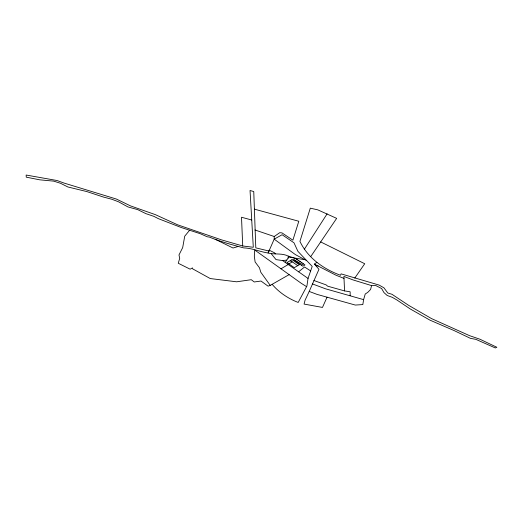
<?xml version="1.0" encoding="UTF-8"?>
<svg xmlns="http://www.w3.org/2000/svg" width="523" height="523" viewBox="0 0 523 523"><rect width="100%" height="100%" fill="white"/><g stroke="black" fill="none" stroke-linecap="round" stroke-linejoin="round"><path stroke-width="0.78" d="M350.149 295.711L350.162 291.788L344.565 290.912L327.653 286.179L326.13 284.885L313.878 280.491M254.302 209.128L298.81 221.255L292.887 240.175L282.008 232.905L279.746 232.683L274.222 236.507L274.189 239.155L268.109 253.001C259.866 251.785 252.125 248.131 243.796 247.902C232.166 244.895 220.556 241.639 209.35 237.076L207.232 236.788L200.302 233.722L181.148 227.485L158.345 218.647L153.86 216.345L145.884 213.639L137.706 209.631L127.939 206.918L118.577 201.813L111.889 199.276L103.351 197.027L86.923 191.601L67.853 186.966L60.511 183.279L53.699 181.135L39.709 179.82L26.255 177.166L26.15 175.042L57.072 180.527L64.048 183.07L116.354 199.041L130.469 205.872L155.364 214.639L177.539 224.779L221.562 239.88L242.718 245.98L253.295 247.281L250.04 190.49L253.76 191.562L255.793 247.856L268.966 251.047M288.088 258.153L288.304 256.139C281.936 252.857 274.712 254.786 268.109 253.001L269.325 250.236L274.621 252.871L275.346 253.864M306.53 260.539L295.475 254.662L274.189 239.155L282.093 234.729L293.991 242.796L297.901 251.328L312.205 266.416L308.04 278.426L306.916 286.042L298.188 302.451C288.304 298.64 278.994 292.449 272.137 284.316M310.819 256.473L336.655 218.366L317.762 209.841L310.289 208.167L299.934 241.378C307.759 257.989 323.632 269.11 340.525 275.268L341.094 273.862L379.083 285.068L383.934 287.807L387.765 293.011L391.962 294.279L408.764 305.419L431.495 318.579L469.634 335.694L480.009 339.25L496.85 347.279L495.327 347.958L475.858 339.349L470.425 338.348L454.101 330.569L429.913 320.122L410.189 308.923L396.905 299.986L392.23 297.299L387.151 295.462L383.974 292.599L381.6 288.513L375.86 285.584L371.565 285.597L370.611 289.441L367.734 292.39L365.231 294.004L363.609 299.64L362.825 304.582L355.3 305.059L317.056 294.39L309.211 291.442L305.066 300.215L304.079 304.079L322.469 307.432L327.045 297.201M309.211 291.442L318.958 269.325L314.539 264.193M304.249 249.406L327.123 213.809M285.198 262.383L288.82 257.087L304.203 259.591M354.751 278.125L364.727 263.736L320.684 241.92M189.614 230.244L184.724 236.206L182.684 247.595L178.984 254.963L179.709 258.355L178.251 263.259L190.124 269.175L192.497 267.907L192.542 268.789L210.233 278.55L236.631 281.805L251.256 279.7L254.25 281.969L260.997 281.041L268.057 286.146L270.241 285.395L289.121 274.634M271.339 253.858L276.026 259.611L282.623 260.572L298.6 271.803L304.582 266.992L310.642 270.927M316.86 262.402L314.264 264.063L335.975 275.203L344.003 278.399L344.565 290.912M280.975 268.815L288.225 264.507M288.886 263.867L292.122 261.997L290.239 260.676M295.011 260.709L297.162 259.46M296.574 261.814L298.731 260.565M298.136 262.912L300.294 261.663M299.705 264.01L301.863 262.762M301.268 265.109L303.425 263.86M237.808 246.581L233.029 248.013L215.13 239.214M282.623 260.572L286.754 260.101M315.997 265.717L318.252 265.913M251.726 220.006L241.508 217.248L242.718 245.98M363.609 299.64L325.548 288.807L312.336 283.891M371.565 285.597L352.992 279.91L343.892 276.425L344.003 278.399M288.304 256.139L294.148 257.957M254.949 229.963L274.222 236.507M306.596 286.663L301.202 283.263L254.734 250.02L254.315 256.139L255.106 261.951L259.467 267.796L260.794 272.228L270.241 285.395M298.6 271.803L308.04 278.426M290.455 260.552L297.731 265.664M292.043 259.63L287.009 262.553L294.286 267.665L299.319 264.743L292.043 259.63M295.6 258.362L293.442 259.611L302.837 266.214L304.994 264.965L295.6 258.362"/></g></svg>
